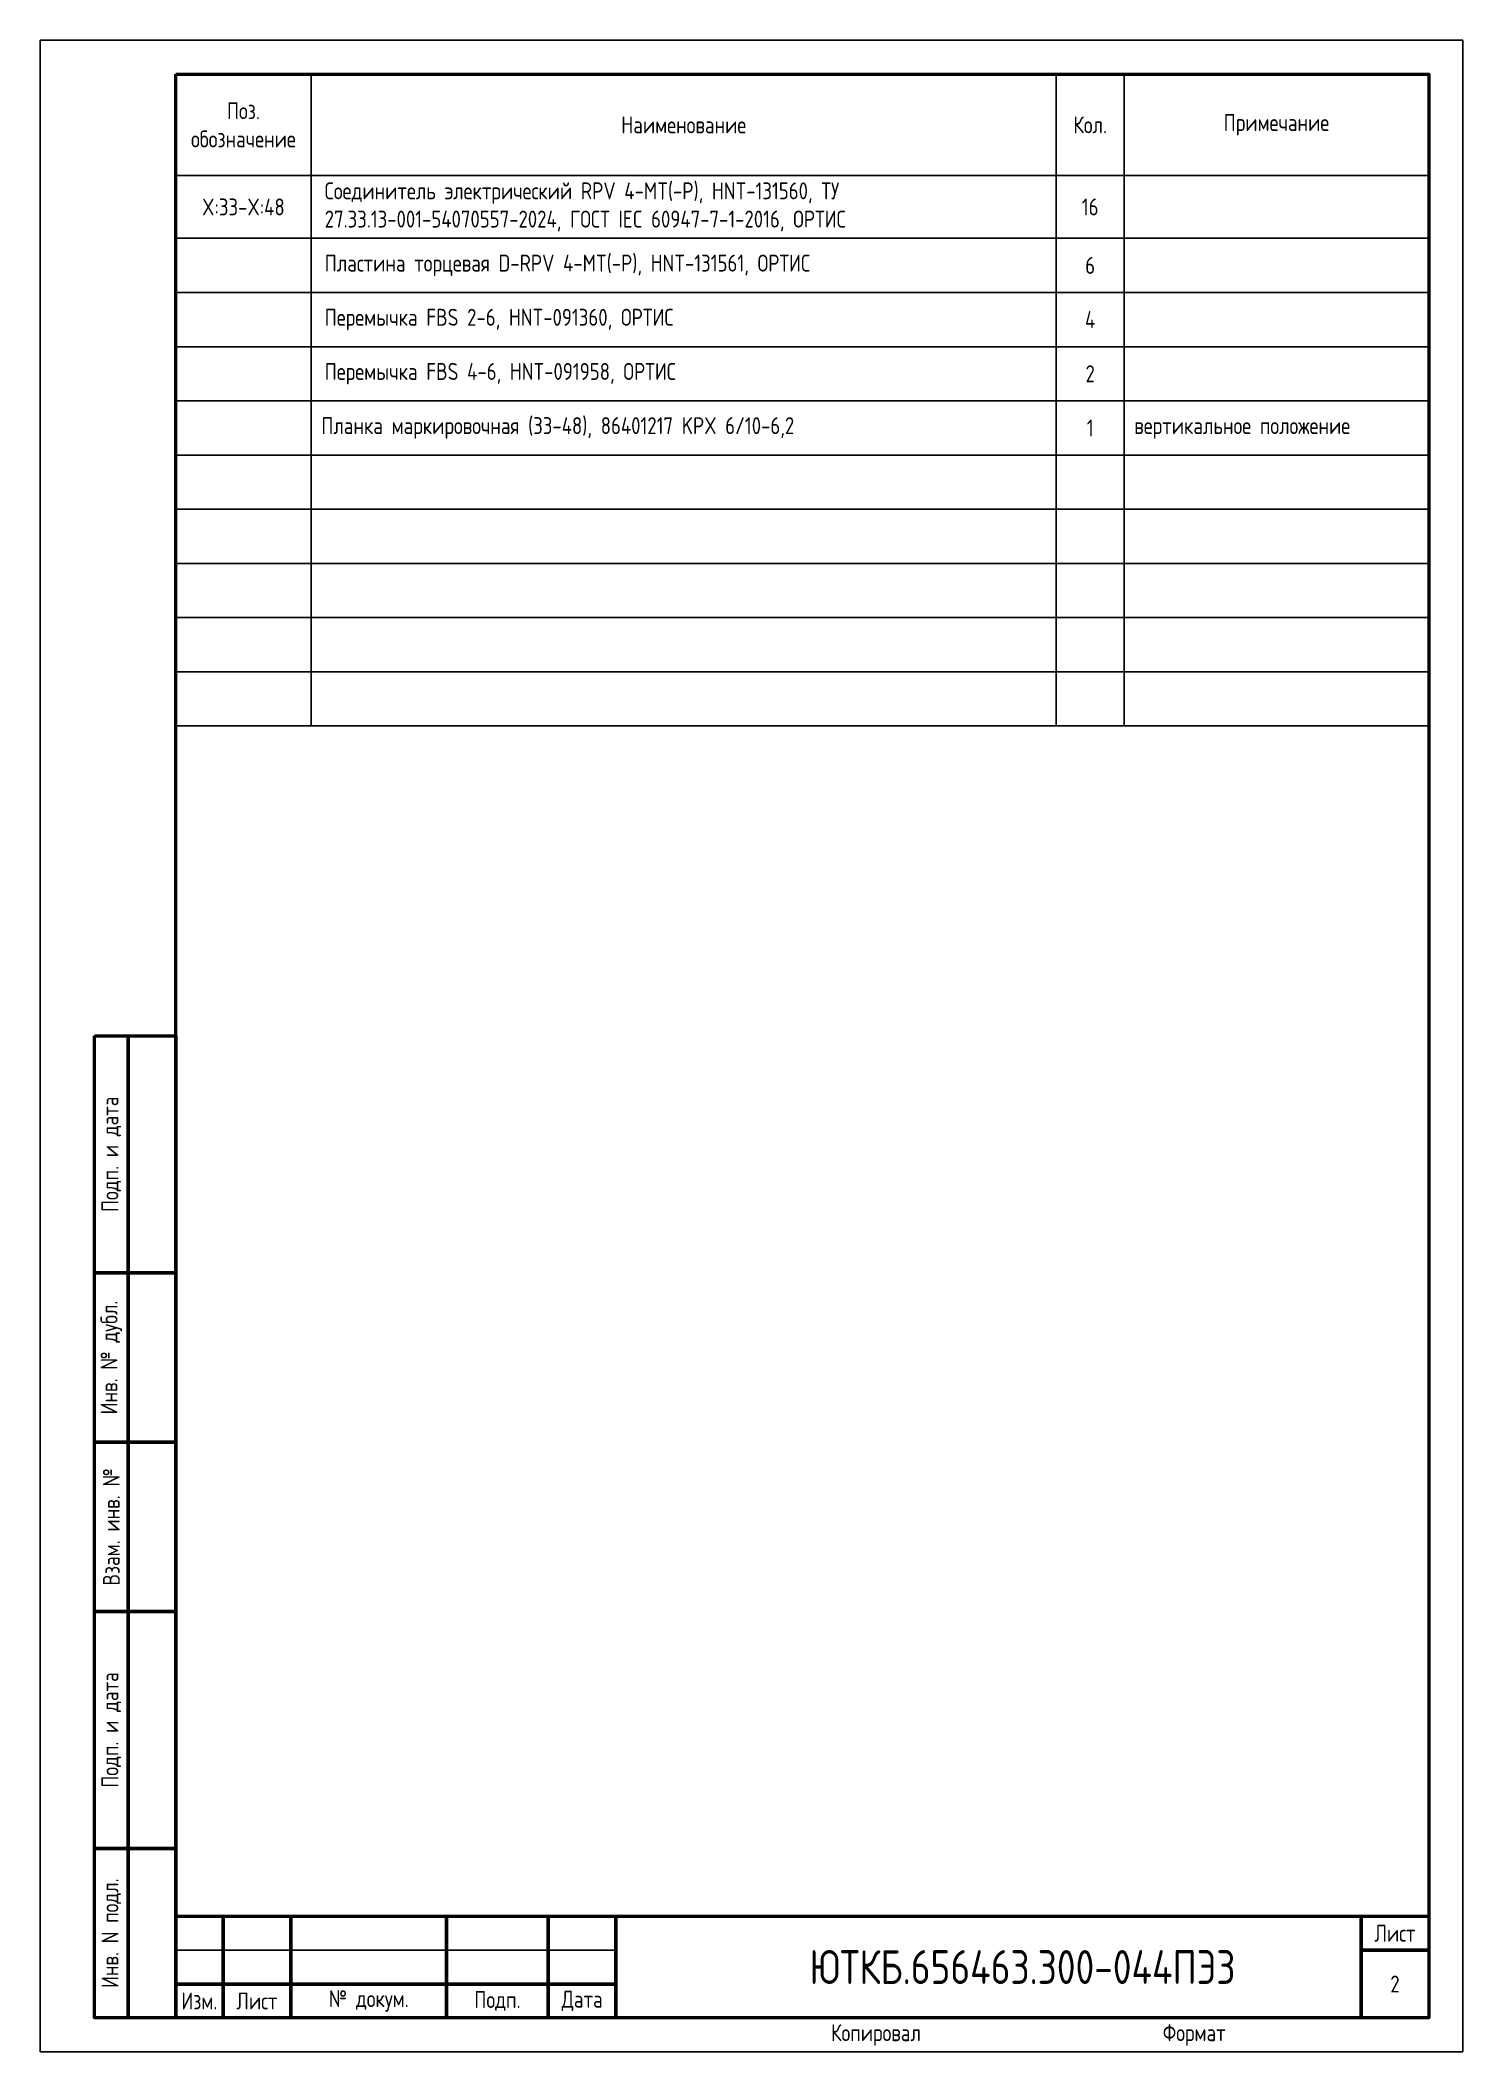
# Paper-space layout 'A4-5' of a CAD drawing. Header units: millimetres. Extents: x -87 to 31, y 22 to 188.
# The model-space entities are those that its viewports show. They can reach past a viewport. Long polylines and large blocks are cut down to what shows.
import ezdxf

# ---------------------------------------------------------------- set-up
doc = ezdxf.new("R2010")
doc.units = ezdxf.units.MM
doc.styles.add('Gost_type_A', font='GOST_A.TTF')

# ---------------------------------------------------------------- blocks, each defined once
blk = doc.blocks.new('Формат_А3')
blk.add_lwpolyline([(-420, 297), (0, 297), (0, 0), (-420, 0)], close=True)
blk = doc.blocks.new('Штамп левый нижний')
at = {"lineweight": 50}
for points in [[(-12, 145), (-7, 145), (-7, 110), (-12, 110)], [(-7, 145), (0, 145), (0, 110), (-7, 110)], [(-12, 110), (-7, 110), (-7, 85), (-12, 85)], [(-7, 110), (0, 110), (0, 85), (-7, 85)], [(-12, 85), (-7, 85), (-7, 60), (-12, 60)], [(-7, 85), (0, 85), (0, 60), (-7, 60)], [(-12, 60), (-7, 60), (-7, 25), (-12, 25)], [(-7, 60), (0, 60), (0, 25), (-7, 25)], [(-12, 25), (-7, 25), (-7, 0), (-12, 0)], [(-7, 25), (0, 25), (0, 0), (-7, 0)]]:
    blk.add_lwpolyline(points, close=True, dxfattribs=at)
at = {"char_height": 2.5, "attachment_point": 5, "rotation": 90, "style": 'Gost_type_A'}
for s, insert, width in [('Подп. и дата', (-9.5, 127.5), 35), ('Инв. № дубл.', (-9.5, 97.5), 25), ('Взам. инв. №', (-9.5, 72.5), 25), ('Подп. и дата', (-9.5, 42.5), 35), ('Инв. N подл.', (-9.5, 12.5), 25)]:
    blk.add_mtext(s, dxfattribs=dict(at, insert=insert, width=width))
blk = doc.blocks.new('Формат_А4')
blk.add_lwpolyline([(0, 297), (0, 0), (-210, 0), (-210, 297)], close=True)
at = {"lineweight": 50}
blk.add_lwpolyline([(-190, 292), (-5, 292), (-5, 5), (-190, 5)], close=True, dxfattribs=at)
blk = doc.blocks.new('Штамп малый нижний')
at = {"lineweight": 50}
for points in [[(-185, 15), (-178, 15), (-178, 5), (-185, 5)], [(-178, 15), (-168, 15), (-168, 5), (-178, 5)], [(-168, 15), (-145, 15), (-145, 5), (-168, 5)], [(-145, 15), (-130, 15), (-130, 5), (-145, 5)], [(-130, 15), (-120, 15), (-120, 5), (-130, 5)], [(-120, 15), (-10, 15), (-10, 0), (-120, 0)], [(-10, 15), (0, 15), (0, 10), (-10, 10)], [(-10, 10), (0, 10), (0, 0), (-10, 0)], [(-185, 5), (-178, 5), (-178, 0), (-185, 0)], [(-178, 5), (-168, 5), (-168, 0), (-178, 0)], [(-168, 5), (-145, 5), (-145, 0), (-168, 0)], [(-145, 5), (-130, 5), (-130, 0), (-145, 0)], [(-130, 5), (-120, 5), (-120, 0), (-130, 0)]]:
    blk.add_lwpolyline(points, close=True, dxfattribs=at)
for points in [[(-185, 15), (-178, 15), (-178, 10), (-185, 10)], [(-178, 15), (-168, 15), (-168, 10), (-178, 10)], [(-168, 15), (-145, 15), (-145, 10), (-168, 10)], [(-145, 15), (-130, 15), (-130, 10), (-145, 10)], [(-130, 15), (-120, 15), (-120, 10), (-130, 10)], [(-185, 10), (-178, 10), (-178, 5), (-185, 5)], [(-178, 10), (-168, 10), (-168, 5), (-178, 5)], [(-168, 10), (-145, 10), (-145, 5), (-168, 5)], [(-145, 10), (-130, 10), (-130, 5), (-145, 5)], [(-130, 10), (-120, 10), (-120, 5), (-130, 5)]]:
    blk.add_lwpolyline(points, close=True)
at = {"char_height": 2.5, "style": 'Gost_type_A'}
for s, insert, width, attachment_point in [('Лист', (-5, 12.5), 10, 5), ('Изм.', (-181.5, 2.5), 7, 5), ('Лист', (-173, 2.5), 10, 5), ('№ докум.', (-156.5, 2.5), 23, 5), ('Подп.', (-137.5, 2.5), 15, 5), ('Дата', (-125, 2.5), 10, 5), ('Копировал', (-75, -2.53), 13.1202, 6), ('Формат', (-30, -2.53), 13.1202, 6)]:
    blk.add_mtext(s, dxfattribs=dict(at, insert=insert, width=width, attachment_point=attachment_point))
blk = doc.blocks.new('*T18')
at = {"color": 0, "lineweight": -2, "transparency": 16777216}
for p, q in [((0, 0), (185, 0)), ((0, 0), (0, -15)), ((20, 0), (20, -15)), ((130, 0), (130, -15)), ((140, 0), (140, -15)), ((185, 0), (185, -15)), ((210, 0), (395, 0)), ((210, 0), (210, -15)), ((230, 0), (230, -15)), ((340, 0), (340, -15)), ((350, 0), (350, -15)), ((395, 0), (395, -15))]:
    blk.add_line(p, q, dxfattribs=at)
at = {"color": 0, "linetype": 'ByBlock', "lineweight": -2, "transparency": 16777216}
for p, q in [((0, -15), (185, -15)), ((0, -15), (0, -228)), ((20, -15), (20, -228)), ((130, -15), (130, -228)), ((140, -15), (140, -80.11)), ((185, -15), (185, -228)), ((210, -15), (395, -15)), ((210, -15), (210, -96.25)), ((230, -15), (230, -96.25)), ((340, -15), (340, -96.25)), ((350, -15), (350, -48.25)), ((395, -15), (395, -96.25)), ((210, -24.25), (395, -24.25)), ((0, -28.63), (185, -28.63)), ((210, -32.25), (395, -32.25)), ((0, -38.06), (185, -38.06)), ((210, -40.25), (395, -40.25)), ((0, -47.45), (185, -47.45)), ((210, -48.25), (395, -48.25)), ((350, -48.25), (350, -56.25)), ((0, -55.45), (185, -55.45)), ((210, -56.25), (395, -56.25)), ((350, -56.25), (350, -96.25)), ((0, -64.11), (185, -64.11)), ((210, -64.25), (395, -64.25)), ((0, -72.11), (185, -72.11)), ((210, -72.25), (395, -72.25)), ((0, -80.11), (185, -80.11)), ((140, -80.11), (140, -144.11)), ((210, -80.25), (395, -80.25)), ((0, -88.11), (185, -88.11)), ((210, -88.25), (395, -88.25)), ((0, -96.11), (185, -96.11)), ((210, -96.25), (395, -96.25)), ((0, -104.11), (185, -104.11)), ((0, -112.11), (185, -112.11)), ((0, -120.11), (185, -120.11)), ((0, -128.11), (185, -128.11)), ((0, -136.11), (185, -136.11)), ((0, -144.11), (185, -144.11)), ((140, -144.11), (140, -228)), ((0, -152.11), (185, -152.11)), ((0, -161.55), (185, -161.55)), ((0, -169.55), (185, -169.55)), ((0, -177.55), (185, -177.55)), ((0, -186.59), (185, -186.59)), ((0, -196), (185, -196)), ((0, -204), (185, -204)), ((0, -212), (185, -212)), ((0, -220), (185, -220)), ((0, -228), (185, -228))]:
    blk.add_line(p, q, dxfattribs=at)
at = {"transparency": 16777216, "char_height": 2.5, "style": 'Gost_type_A'}
for s, insert, width, attachment_point in [('Поз. обозначение', (10, -7.5), 17, 5), ('Примечание', (162.5, -7.5), 42, 5), ('Поз. обозначение', (220, -7.5), 17, 5), ('Примечание', (372.5, -7.5), 42, 5), ('Наименование', (75, -7.5), 107, 5), ('Кол.', (135, -7.5), 7, 5), ('Наименование', (285, -7.5), 107, 5), ('Кол.', (345, -7.5), 7, 5), ('Перемычка ПС 2-8, 15000020, СТЭЗ ', (21.5, -84.11), 107, 4), ('6', (135, -84.11), 7, 5), ('2', (135, -92.11), 7, 5), ('Планка маркировочная (1-14) (14,12,10,8,6,4,2; 13,11,9,7,5,3,1), 86401256 KPX 8/10-8,2', (21.5, -100.11), 107, 4), ('2', (135, -100.11), 7, 5), ('{\\C256;Блок испытательный, в составе:}', (21.5, -108.11), 107, 4), ('Блок базовый ЭПББ 4+1, 111505, ТУ 27.33.13-001-53942713-2023, ЭПРОМ', (21.5, -116.11), 107, 4), ('4', (135, -116.11), 7, 5), ('Крышка рабочая ЭПРК 4+1, 121505, ТУ 27.33.13-001-53942713-2023, ЭПРОМ', (21.5, -124.11), 107, 4), ('4', (135, -124.11), 7, 5), ('Планка маркировочная (1-10) (2,4.6,8,10; 1,3,5,7,9), 86401256 KPX 8/10-8,2', (21.5, -132.11), 107, 4), ('4', (135, -132.11), 7, 5), ('Планка маркировочная (1-10) (10,8,6,4,2; 9,7,5,3,1), 86401256 KPX 8/10-8,2', (21.5, -140.11), 107, 4), ('4', (135, -140.11), 7, 5)]:
    blk.add_mtext(s, dxfattribs=dict(at, insert=insert, width=width, attachment_point=attachment_point))
at = {"color": 0, "transparency": 16777216, "char_height": 2.5, "style": 'Gost_type_A'}
for s, insert, width, attachment_point in [('{\\C256;Интеллектуальное электронное устройство \\C6;ЮНИТ-М510-РЗТ-Р102-К101-х-В101-М168.0600-С01.03,\\C256; НЛПР.656122.602-XXX, }ООО Юнител Инжиниринг', (22, -21.81), 106, 4), ('Соединитель электрический RPV 4-MT(-P), HNT-131560, ТУ 27.33.13-001-54070557-2024, ГОСТ IEC 60947-7-1-2016, ОРТИС ', (232, -19.62), 106, 4), ('A1', (10, -21.81), 18, 5), ('1', (135, -21.81), 7, 5), ('X:33-X:48', (220, -19.62), 18, 5), ('16', (345, -19.62), 7, 5), ('Пластина торцевая D-RPV 4-MT(-P), HNT-131561, ОРТИС', (232, -28.25), 106, 4), ('Блок интерфейсный ИЧМ ЮНИТ-ИЧМ-КУГР, ТУ 27.12.23-609-61775353-2024,     ООО Юнител Инжиниринг', (22, -33.34), 106, 4), ('6', (345, -28.25), 7, 5), ('A1.1', (10, -33.34), 18, 5), ('1', (135, -33.34), 7, 5), ('Перемычка FBS 2-6, HNT-091360, ОРТИС', (232, -36.25), 106, 4), ('4', (345, -36.25), 7, 5), ('EL1', (10, -42.75), 18, 5), ('Светильник светодиодный ЖКХ-08 Д с кабелем 3 м, 5000 К,\\PТУ 3461-009-01281952-2018, Фокус ', (22, -42.75), 106, 4), ('1', (135, -42.75), 7, 5), ('Перемычка FBS 4-6, HNT-091958, ОРТИС', (232, -44.25), 106, 4), ('2', (345, -44.25), 7, 5), ('HL1', (10, -51.45), 18, 5), ('{\\C256;Лампа СКЛ 14Н-2-Ж-2-220 П Ч IP65 ЯШГК.433137.068 ТУ, Протон-Импульс}', (22, -51.45), 106, 4), ('1', (135, -51.45), 7, 5), ('{\\C256;Планка маркировочная} (33-48), 86401217 KPX 6/10-6,2', (231.5, -52.25), 107, 4), ('1', (345, -52.25), 7, 5), ('вертикальное положение', (351.5, -52.25), 42, 4), ('SG1, SG2', (10, -59.78), 18, 5), ('{\\C256;Блок испытательный, в составе:}', (22, -59.78), 106, 4), ('{\\C256;Блок базовый ЭПББ 6+1, 111507, ТУ 27.33.13-001-53942713-2023, НПП "ЭПРОМ"}', (22, -68.11), 106, 4), ('2', (135, -68.11), 7, 5), ('{\\C256;Крышка рабочая ЭПРК 6+1, 121507, ТУ 27.33.13-001-53942713-2023, НПП "ЭПРОМ"}', (22, -76.11), 106, 4), ('2', (135, -76.11), 7, 5), ('{\\C256;Планка маркировочная} (1-14) (2,4.6,8,10,12,14; 1,3,5,7,9,11,13){\\C256;, 86401256 KPX 8/10-8,2}', (21.5, -92.11), 107, 4), ('горизонтальное положение', (141.5, -92.11), 42, 4), ('горизонтальное положение', (141.5, -100.11), 42, 4), ('SG3-SG6', (10, -108.11), 18, 5), ('горизонтальное положение', (141.5, -132.11), 42, 4), ('горизонтальное положение', (141.5, -140.11), 42, 4), ('SQ1, SQ2', (10, -148.11), 18, 5), ('{\\C256;Выключатель путевой ВВП11-10А313-20У311, ТУ 3428-155-00216823-2005, ВНИИР }', (22, -148.11), 106, 4), ('2', (135, -148.11), 7, 5), ('{\\C256;Блок-приставка конденсаторная ЮНИТ-БК-02, ТУ 27.12.31-601-61775353-2016, }ООО Юнител Инжиниринг', (22, -156.83), 106, 4), ('UZ1', (10, -156.83), 18, 5), ('1', (135, -156.83), 7, 5), ('WE1', (10, -165.55), 18, 5), ('Кабель 3м 2х0,75, Фокус', (22, -165.55), 106, 4), ('1', (135, -165.55), 7, 5), ('{\\C256;в составе позиции} EL1', (141.5, -165.55), 42, 4), ('Провод ПВСнг(А)-LS 2х0,75, ГОСТ 7399-97', (22, -173.55), 106, 4), ('WE2', (10, -173.55), 18, 5), ('4', (135, -173.55), 7, 5), ('{\\C256;м}', (141.5, -173.55), 42, 4), ('WE3', (10, -182.07), 18, 5), ('{\\C256;Патч-корд экранированный, категории 5е, FTP серый PC-FTP-RJ45-Cat.5e-1,5m-LSZH, 8871c, Cabeus}', (22, -182.07), 106, 4), ('1', (135, -182.07), 7, 5), ('X:1-X:32', (10, -191.3), 18, 5), ('Соединитель электрический RUT 6-RTK/S, HNT-090374, ТУ 27.33.13-001-54070557-2024, ГОСТ IEC 60947-7-1-2016, ОРТИС', (22, -191.3), 106, 4), ('32', (135, -191.3), 7, 5), ('Пластина торцевая D-RUT 6-RTK, HNT-090665, ОРТИС', (22, -200), 106, 4), ('6', (135, -200), 7, 5), ('Перемычка коммутационная SB 2-RTK/S, HNT-090979, ОРТИС', (22, -208), 106, 4), ('6', (135, -208), 7, 5), ('Перемычка FB 2-RTK/S, HNT-091821, ОРТИС', (22, -216), 106, 4), ('2', (135, -216), 7, 5), ('{\\C256;Планка маркировочная} (1-32), 86401256 KPX 8/10-8,2', (22, -224), 106, 4), ('1', (135, -224), 7, 5), ('вертикальное положение', (141.5, -224), 42, 4)]:
    blk.add_mtext(s, dxfattribs=dict(at, insert=insert, width=width, attachment_point=attachment_point))
blk = doc.blocks.new('*T27')
at = {"color": 0, "lineweight": -2, "transparency": 16777216}
for p, q in [((0, 0), (185, 0)), ((0, 0), (0, -15)), ((20, 0), (20, -15)), ((130, 0), (130, -15)), ((140, 0), (140, -15)), ((185, 0), (185, -15))]:
    blk.add_line(p, q, dxfattribs=at)
at = {"color": 0, "linetype": 'ByBlock', "lineweight": -2, "transparency": 16777216}
for p, q in [((0, -15), (185, -15)), ((0, -15), (0, -96.25)), ((20, -15), (20, -96.25)), ((130, -15), (130, -96.25)), ((140, -15), (140, -48.25)), ((185, -15), (185, -96.25)), ((0, -24.25), (185, -24.25)), ((0, -32.25), (185, -32.25)), ((0, -40.25), (185, -40.25)), ((0, -48.25), (185, -48.25)), ((140, -48.25), (140, -56.25)), ((0, -56.25), (185, -56.25)), ((140, -56.25), (140, -96.25)), ((0, -64.25), (185, -64.25)), ((0, -72.25), (185, -72.25)), ((0, -80.25), (185, -80.25)), ((0, -88.25), (185, -88.25)), ((0, -96.25), (185, -96.25))]:
    blk.add_line(p, q, dxfattribs=at)
at = {"transparency": 16777216, "char_height": 2.5, "attachment_point": 5, "style": 'Gost_type_A'}
for s, insert, width in [('Поз. обозначение', (10, -7.5), 17), ('Примечание', (162.5, -7.5), 42), ('Наименование', (75, -7.5), 107), ('Кол.', (135, -7.5), 7)]:
    blk.add_mtext(s, dxfattribs=dict(at, insert=insert, width=width))
at = {"color": 0, "transparency": 16777216, "char_height": 2.5, "style": 'Gost_type_A'}
for s, insert, width, attachment_point in [('Соединитель электрический RPV 4-MT(-P), HNT-131560, ТУ 27.33.13-001-54070557-2024, ГОСТ IEC 60947-7-1-2016, ОРТИС ', (22, -19.62), 106, 4), ('X:33-X:48', (10, -19.62), 18, 5), ('16', (135, -19.62), 7, 5), ('Пластина торцевая D-RPV 4-MT(-P), HNT-131561, ОРТИС', (22, -28.25), 106, 4), ('6', (135, -28.25), 7, 5), ('Перемычка FBS 2-6, HNT-091360, ОРТИС', (22, -36.25), 106, 4), ('4', (135, -36.25), 7, 5), ('Перемычка FBS 4-6, HNT-091958, ОРТИС', (22, -44.25), 106, 4), ('2', (135, -44.25), 7, 5), ('{\\C256;Планка маркировочная} (33-48), 86401217 KPX 6/10-6,2', (21.5, -52.25), 107, 4), ('1', (135, -52.25), 7, 5), ('вертикальное положение', (141.5, -52.25), 42, 4)]:
    blk.add_mtext(s, dxfattribs=dict(at, insert=insert, width=width, attachment_point=attachment_point))

msp = doc.modelspace()

# ---------------------------------------------------------------- block references
at = {"color": 1}
for name, p in [('Формат_А4', (-210, 0)), ('Формат_А4', (0, 0)), ('Формат_А3', (420, 0)), ('Штамп левый нижний', (-190, 5)), ('Штамп малый нижний', (-5, 5))]:
    msp.add_blockref(name, p, dxfattribs=at)
for name, p in [('*T18', (-400, 292)), ('*T27', (-190, 292))]:
    msp.add_blockref(name, p)

# ---------------------------------------------------------------- texts
at = {"attachment_point": 5, "style": 'Gost_type_A'}
for s, insert, char_height, width in [('ЮТКБ.656463.300-044ПЭ3', (-65, 12.5), 5, 120), ('2', (-10, 10), 2.5, 10)]:
    msp.add_mtext(s, dxfattribs=dict(at, insert=insert, char_height=char_height, width=width))

psp = doc.layouts.new('A4-5')

# ---------------------------------------------------------------- viewports
at = {"layer": '0'}
psp.add_viewport(center=(-27.88, 105.01), size=(117.59, 166.304), view_center_point=(-105, 148.5), view_height=297, dxfattribs=at)

doc.saveas('drawing.dxf')
